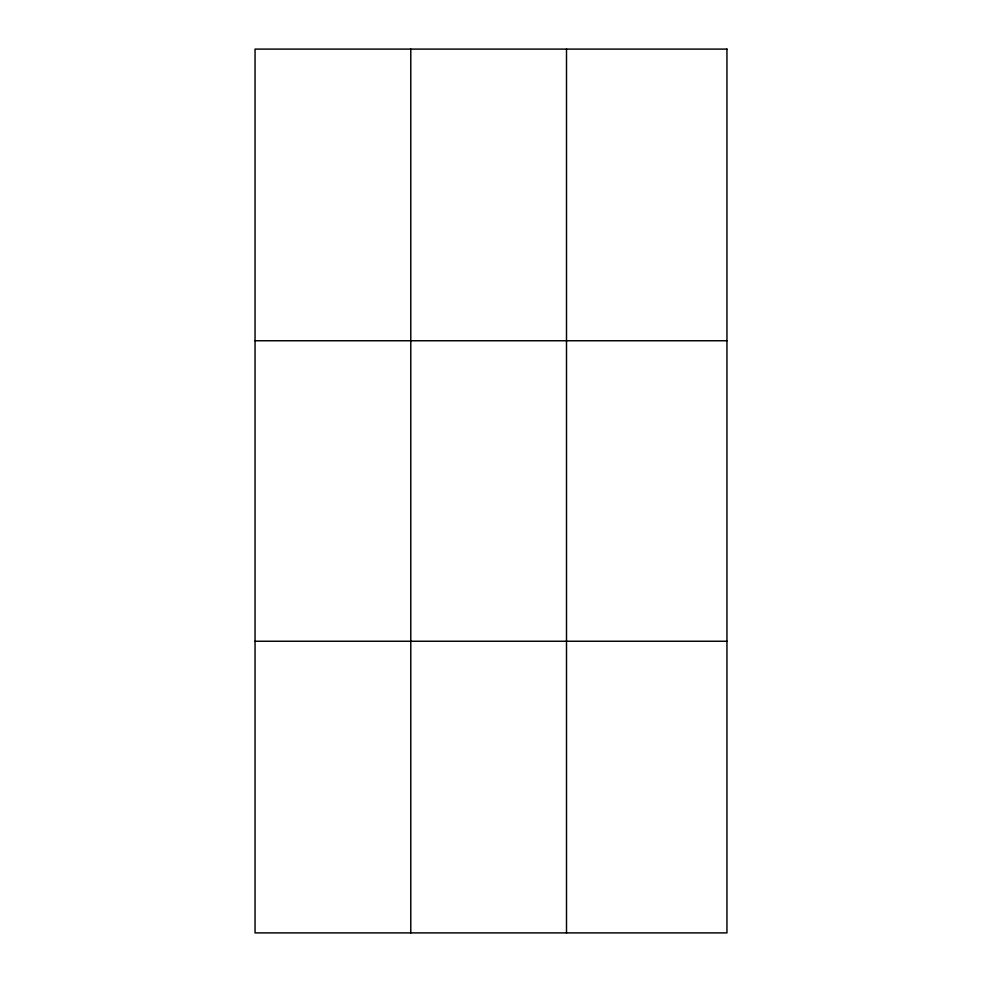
<?xml version="1.0" encoding="UTF-8"?>
<svg xmlns="http://www.w3.org/2000/svg" width="982" height="982" viewBox="0 0 982 982"><rect width="100%" height="100%" fill="white"/><g stroke="black" fill="none" stroke-linecap="round" stroke-linejoin="round"><path stroke-width="1.47" d="M410.783 49.1L410.783 932.9M566.504 49.1L566.504 932.9M255.05 340.754L726.95 340.754M255.05 641.246L726.95 641.246M726.95 49.1L726.95 932.9L255.05 932.9L255.05 49.1L726.95 49.1"/></g></svg>
